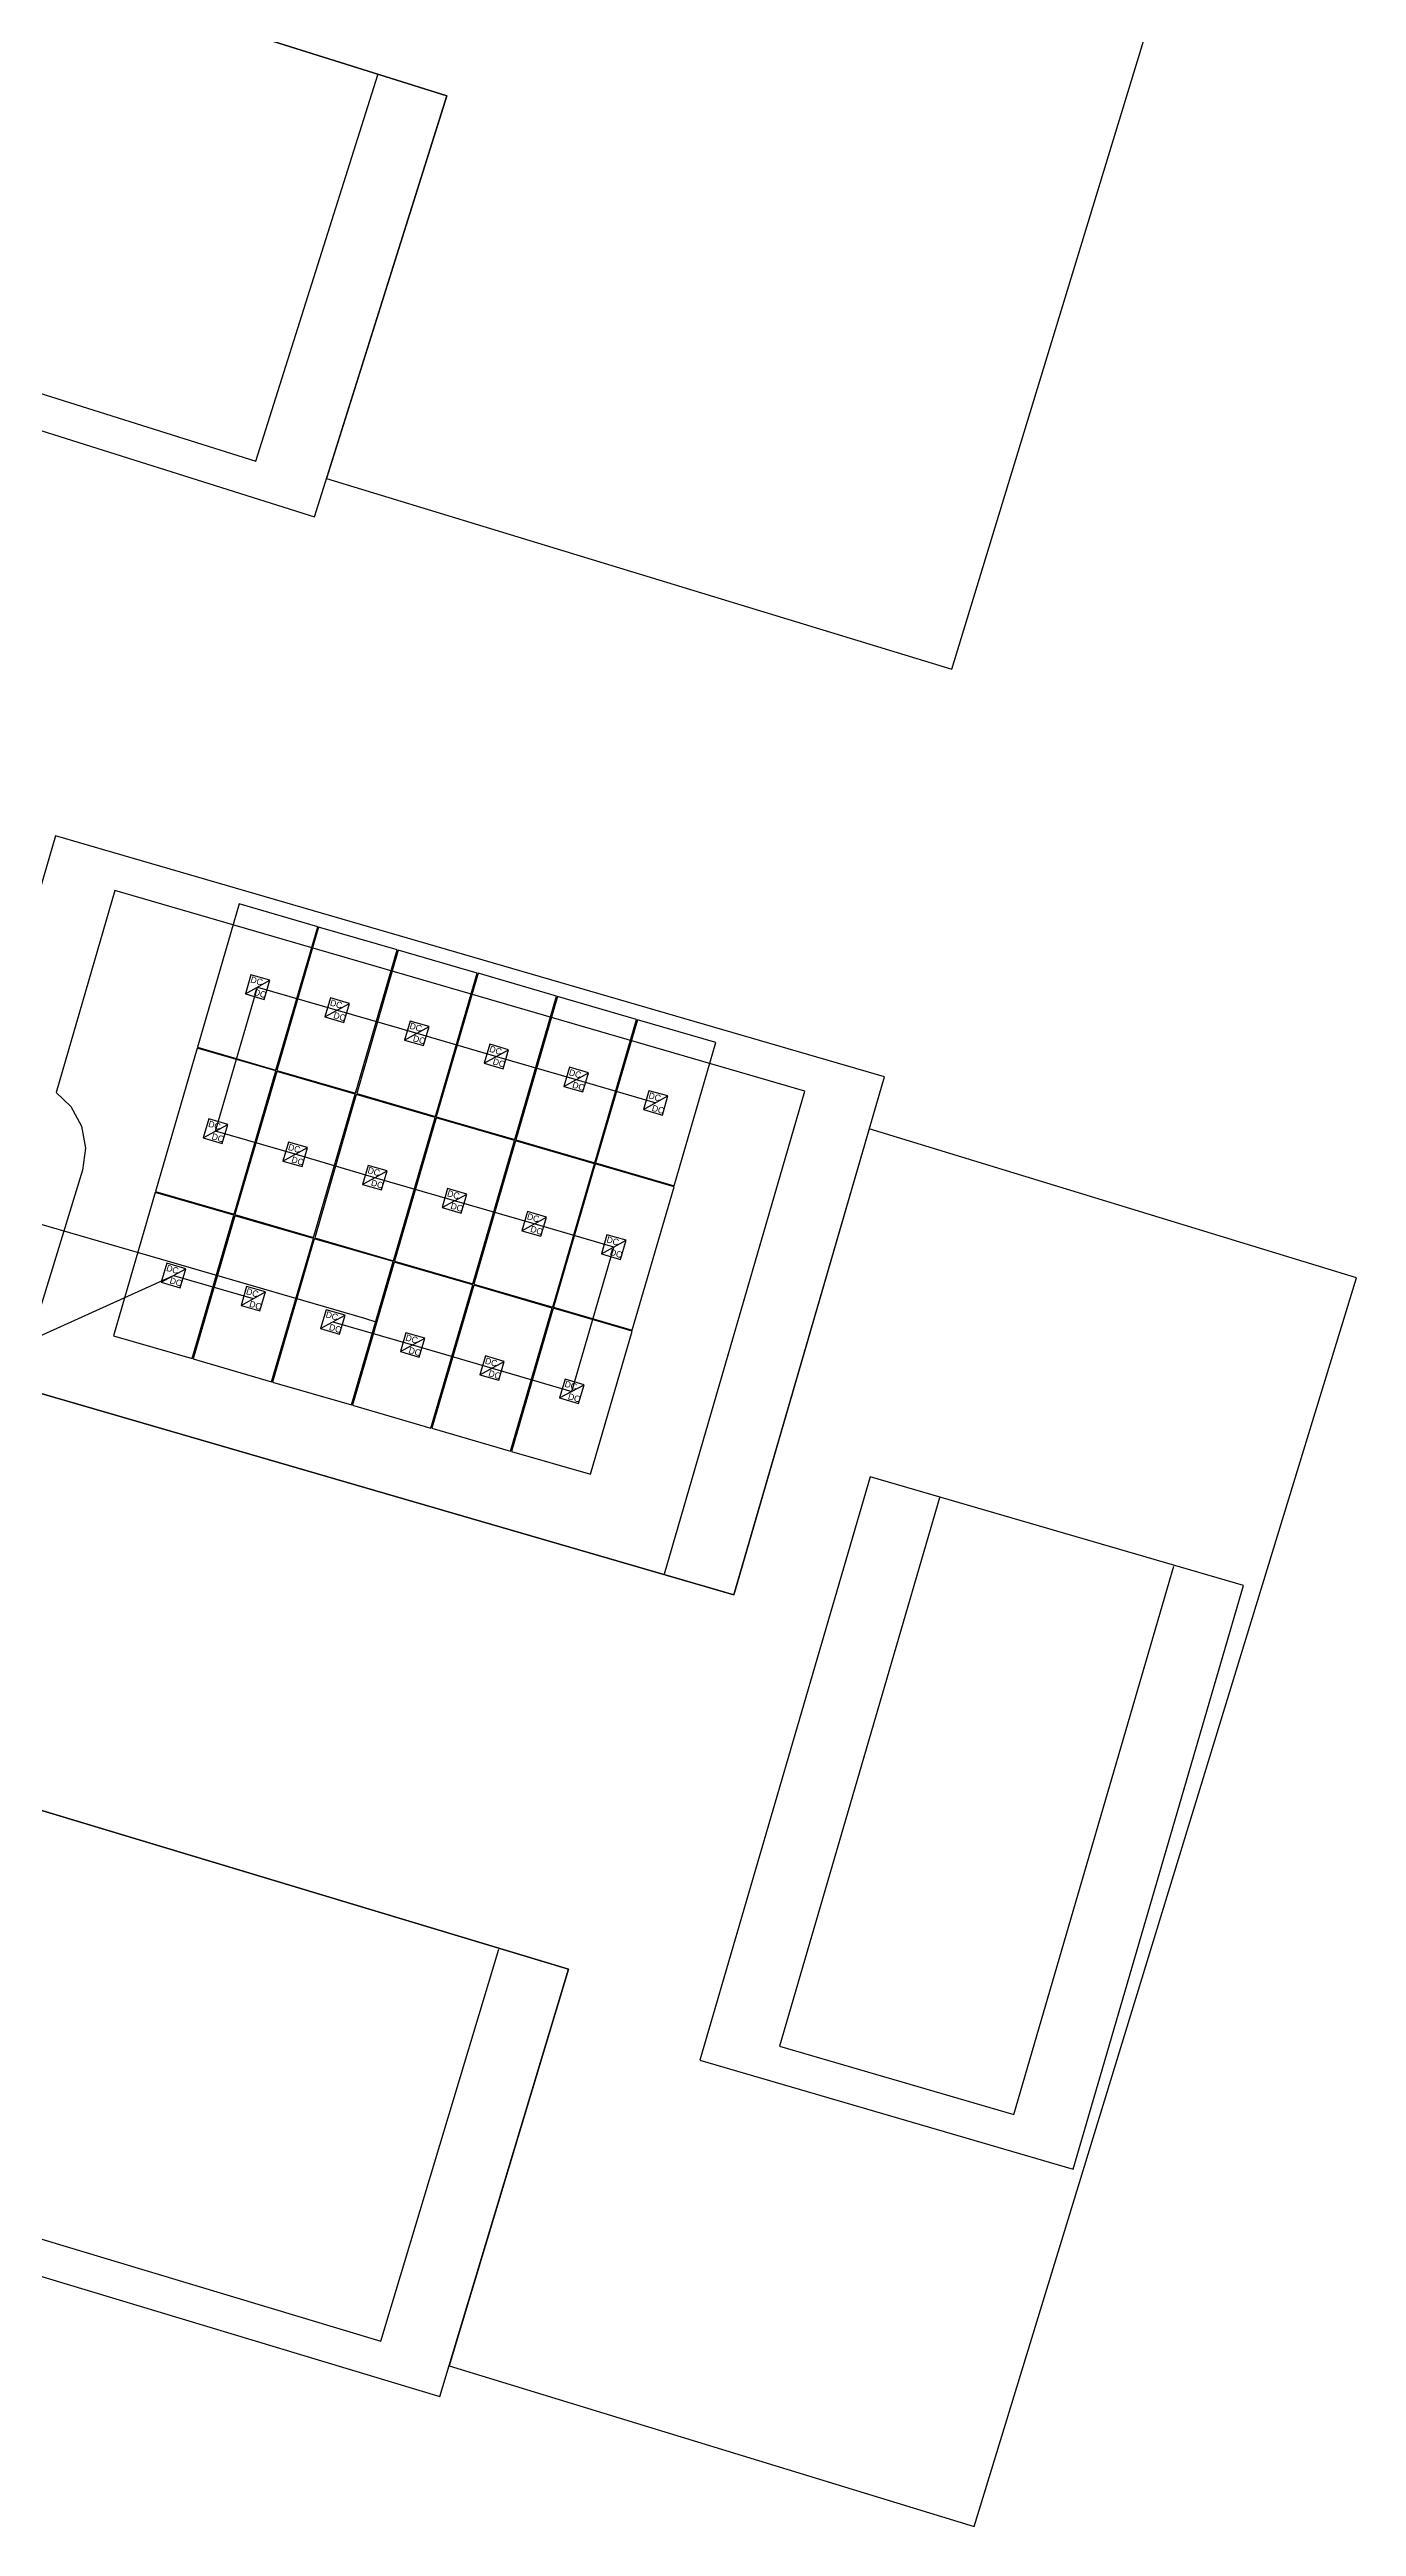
# Model space of a CAD drawing. Header units: feet. Extents: x -156 to 33, y -117 to 115.
# Drawn here: x -65.3 to -11.1, y -116.6 to -13.8 of the extents above; entities that cross this region are included whole.
import ezdxf

# ---------------------------------------------------------------- set-up
doc = ezdxf.new("R2010")
doc.units = ezdxf.units.FT
for name, color, linetype in [('Buildings', 7, 'CONTINUOUS'), ('Connections', 7, 'CONTINUOUS'), ('Modules', 7, 'CONTINUOUS'), ('Setbacks', 7, 'CONTINUOUS'), ('Strings', 7, 'CONTINUOUS')]:
    doc.layers.add(name, color=color, linetype=linetype)

msp = doc.modelspace()

# ---------------------------------------------------------------- linework, layer by layer
at = {"layer": 'Buildings', "color": 252}
for p, q in [((-27.87, -39.54), (-12.54, 10.7)), ((-107.94, 2.85), (-48.81, -15.75)), ((-48.81, -15.75), (-107.94, 2.85)), ((-113.43, -14.61), (-54.3, -33.21)), ((-54.3, -33.21), (-48.81, -15.75)), ((-48.81, -15.75), (-53.8, -31.63)), ((-53.8, -31.63), (-27.87, -39.54)), ((-65.05, -46.46), (-68.67, -58.9)), ((-30.66, -56.46), (-65.05, -46.46)), ((-36.91, -77.95), (-30.66, -56.46)), ((-31.29, -58.61), (-36.91, -77.95)), ((-11.08, -64.8), (-31.29, -58.61)), ((-26.94, -116.61), (-11.08, -64.8)), ((-36.91, -77.95), (-69.55, -68.46)), ((-69.55, -68.46), (-36.91, -77.95)), ((-31.25, -73.05), (-38.32, -97.26)), ((-15.77, -77.57), (-31.25, -73.05)), ((-22.83, -101.78), (-15.77, -77.57)), ((-74.38, -84.27), (-43.76, -93.49)), ((-43.76, -93.49), (-74.38, -84.27)), ((-49.1, -111.22), (-43.76, -93.49)), ((-43.76, -93.49), (-48.72, -109.95)), ((-38.32, -97.26), (-22.83, -101.78)), ((-79.99, -101.91), (-49.1, -111.22)), ((-48.72, -109.95), (-26.94, -116.61))]:
    msp.add_line(p, q, dxfattribs=at)
at = {"layer": 'Connections', "color": 91}
for p, q in [((-52.22, -66.49), (-121.21, -46.43)), ((-51.75, -66.63), (-52.22, -66.49)), ((-51.89, -67.1), (-51.75, -66.63))]:
    msp.add_line(p, q, dxfattribs=at)
at = {"layer": 'Modules', "color": 254}
for p, q in [((-57.43, -49.28), (-59.16, -55.23)), ((-54.17, -50.23), (-57.43, -49.28)), ((-55.9, -56.18), (-54.17, -50.23)), ((-54.13, -50.24), (-55.86, -56.19)), ((-50.87, -51.19), (-54.13, -50.24)), ((-52.6, -57.14), (-50.87, -51.19)), ((-50.83, -51.2), (-52.55, -57.15)), ((-47.56, -52.15), (-50.83, -51.2)), ((-56.94, -52.22), (-57.17, -53.01)), ((-56.16, -52.45), (-56.94, -52.22)), ((-49.29, -58.1), (-47.56, -52.15)), ((-47.52, -52.16), (-49.25, -58.11)), ((-44.26, -53.11), (-47.52, -52.16)), ((-57.17, -53.01), (-56.16, -52.45)), ((-57.17, -53.01), (-56.39, -53.24)), ((-56.39, -53.24), (-56.16, -52.45)), ((-53.64, -53.18), (-53.87, -53.97)), ((-53.87, -53.97), (-52.85, -53.41)), ((-52.85, -53.41), (-53.64, -53.18)), ((-53.08, -54.2), (-52.85, -53.41)), ((-45.99, -59.06), (-44.26, -53.11)), ((-44.22, -53.12), (-45.95, -59.07)), ((-40.95, -54.07), (-44.22, -53.12)), ((-53.87, -53.97), (-53.08, -54.2)), ((-50.34, -54.14), (-50.57, -54.93)), ((-50.57, -54.93), (-49.55, -54.37)), ((-49.55, -54.37), (-50.34, -54.14)), ((-49.78, -55.16), (-49.55, -54.37)), ((-42.68, -60.02), (-40.95, -54.07)), ((-40.91, -54.09), (-42.64, -60.03)), ((-37.65, -55.03), (-40.91, -54.09)), ((-59.17, -55.26), (-60.9, -61.21)), ((-55.91, -56.21), (-59.17, -55.26)), ((-59.16, -55.23), (-55.9, -56.18)), ((-50.57, -54.93), (-49.78, -55.16)), ((-47.03, -55.1), (-47.26, -55.89)), ((-47.26, -55.89), (-46.25, -55.33)), ((-46.25, -55.33), (-47.03, -55.1)), ((-46.47, -56.12), (-46.25, -55.33)), ((-39.38, -60.98), (-37.65, -55.03)), ((-57.64, -62.16), (-55.91, -56.21)), ((-55.87, -56.23), (-57.6, -62.17)), ((-52.61, -57.17), (-55.87, -56.23)), ((-55.86, -56.19), (-52.6, -57.14)), ((-47.26, -55.89), (-46.47, -56.12)), ((-43.73, -56.06), (-43.96, -56.85)), ((-43.96, -56.85), (-42.94, -56.29)), ((-42.94, -56.29), (-43.73, -56.06)), ((-43.17, -57.08), (-42.94, -56.29)), ((-54.34, -63.12), (-52.61, -57.17)), ((-52.57, -57.19), (-54.29, -63.14)), ((-49.3, -58.14), (-52.57, -57.19)), ((-52.55, -57.15), (-49.29, -58.1)), ((-43.96, -56.85), (-43.17, -57.08)), ((-40.43, -57.03), (-40.66, -57.81)), ((-40.66, -57.81), (-39.64, -57.25)), ((-39.64, -57.25), (-40.43, -57.03)), ((-39.87, -58.04), (-39.64, -57.25)), ((-58.69, -58.2), (-58.92, -58.99)), ((-58.92, -58.99), (-57.9, -58.43)), ((-57.9, -58.43), (-58.69, -58.2)), ((-58.13, -59.22), (-57.9, -58.43)), ((-51.03, -64.09), (-49.3, -58.14)), ((-49.26, -58.15), (-50.99, -64.1)), ((-46, -59.1), (-49.26, -58.15)), ((-49.25, -58.11), (-45.99, -59.06)), ((-40.66, -57.81), (-39.87, -58.04)), ((-58.92, -58.99), (-58.13, -59.22)), ((-55.38, -59.17), (-55.61, -59.95)), ((-55.61, -59.95), (-54.59, -59.39)), ((-54.59, -59.39), (-55.38, -59.17)), ((-54.82, -60.18), (-54.59, -59.39)), ((-47.73, -65.05), (-46, -59.1)), ((-45.96, -59.11), (-47.69, -65.06)), ((-42.69, -60.06), (-45.96, -59.11)), ((-45.95, -59.07), (-42.68, -60.02)), ((-55.61, -59.95), (-54.82, -60.18)), ((-52.08, -60.13), (-52.31, -60.92)), ((-52.31, -60.92), (-51.29, -60.36)), ((-51.29, -60.36), (-52.08, -60.13)), ((-51.52, -61.15), (-51.29, -60.36)), ((-44.42, -66.01), (-42.69, -60.06)), ((-42.66, -60.07), (-44.39, -66.02)), ((-39.39, -61.02), (-42.66, -60.07)), ((-42.64, -60.03), (-39.38, -60.98)), ((-60.91, -61.25), (-62.64, -67.2)), ((-57.65, -62.2), (-60.91, -61.25)), ((-60.9, -61.21), (-57.64, -62.16)), ((-52.31, -60.92), (-51.52, -61.15)), ((-48.78, -61.09), (-49, -61.88)), ((-49, -61.88), (-47.99, -61.32)), ((-47.99, -61.32), (-48.78, -61.09)), ((-48.22, -62.11), (-47.99, -61.32)), ((-41.12, -66.97), (-39.39, -61.02)), ((-59.38, -68.15), (-57.65, -62.2)), ((-57.61, -62.22), (-59.34, -68.16)), ((-54.35, -63.16), (-57.61, -62.22)), ((-57.6, -62.17), (-54.34, -63.12)), ((-49, -61.88), (-48.22, -62.11)), ((-45.47, -62.05), (-45.7, -62.84)), ((-45.7, -62.84), (-44.68, -62.28)), ((-44.68, -62.28), (-45.47, -62.05)), ((-44.91, -63.07), (-44.68, -62.28)), ((-56.08, -69.11), (-54.35, -63.16)), ((-54.31, -63.18), (-56.04, -69.12)), ((-51.04, -64.12), (-54.31, -63.18)), ((-54.29, -63.14), (-51.03, -64.09)), ((-45.7, -62.84), (-44.91, -63.07)), ((-42.17, -63.01), (-42.4, -63.8)), ((-42.4, -63.8), (-41.38, -63.24)), ((-41.38, -63.24), (-42.17, -63.01)), ((-41.61, -64.03), (-41.38, -63.24)), ((-60.43, -64.19), (-60.66, -64.98)), ((-60.66, -64.98), (-59.64, -64.42)), ((-59.64, -64.42), (-60.43, -64.19)), ((-59.87, -65.21), (-59.64, -64.42)), ((-52.77, -70.07), (-51.04, -64.12)), ((-51, -64.14), (-52.73, -70.08)), ((-47.74, -65.09), (-51, -64.14)), ((-50.99, -64.1), (-47.73, -65.05)), ((-42.4, -63.8), (-41.61, -64.03)), ((-60.66, -64.98), (-59.87, -65.21)), ((-57.12, -65.15), (-57.35, -65.94)), ((-57.35, -65.94), (-56.34, -65.38)), ((-56.34, -65.38), (-57.12, -65.15)), ((-56.57, -66.17), (-56.34, -65.38)), ((-49.47, -71.03), (-47.74, -65.09)), ((-47.7, -65.1), (-49.43, -71.04)), ((-44.44, -66.05), (-47.7, -65.1)), ((-47.69, -65.06), (-44.42, -66.01)), ((-57.35, -65.94), (-56.57, -66.17)), ((-53.82, -66.12), (-54.05, -66.9)), ((-54.05, -66.9), (-53.03, -66.34)), ((-53.03, -66.34), (-53.82, -66.12)), ((-53.26, -67.13), (-53.03, -66.34)), ((-46.17, -71.99), (-44.44, -66.05)), ((-44.4, -66.06), (-46.13, -72)), ((-41.13, -67.01), (-44.4, -66.06)), ((-44.39, -66.02), (-41.12, -66.97)), ((-62.64, -67.2), (-59.38, -68.15)), ((-54.05, -66.9), (-53.26, -67.13)), ((-50.52, -67.08), (-50.74, -67.86)), ((-50.74, -67.86), (-49.73, -67.3)), ((-49.73, -67.3), (-50.52, -67.08)), ((-49.96, -68.09), (-49.73, -67.3)), ((-42.86, -72.95), (-41.13, -67.01)), ((-59.34, -68.16), (-56.08, -69.11)), ((-50.74, -67.86), (-49.96, -68.09)), ((-47.21, -68.04), (-47.44, -68.82)), ((-47.44, -68.82), (-46.43, -68.27)), ((-47.44, -68.82), (-46.65, -69.05)), ((-46.43, -68.27), (-47.21, -68.04)), ((-46.65, -69.05), (-46.43, -68.27)), ((-56.04, -69.12), (-52.77, -70.07)), ((-43.91, -69), (-44.14, -69.78)), ((-44.14, -69.78), (-43.12, -69.23)), ((-44.14, -69.78), (-43.35, -70.01)), ((-43.12, -69.23), (-43.91, -69)), ((-43.35, -70.01), (-43.12, -69.23)), ((-52.73, -70.08), (-49.47, -71.03)), ((-49.43, -71.04), (-46.17, -71.99)), ((-46.13, -72), (-42.86, -72.95))]:
    msp.add_line(p, q, dxfattribs=at)
at = {"layer": 'Setbacks', "color": 2}
for p, q in [((-110.13, -14.12), (-56.73, -30.91)), ((-56.73, -30.91), (-51.68, -14.88)), ((-62.58, -48.72), (-65.02, -57.1)), ((-33.96, -57.05), (-62.58, -48.72)), ((-65.02, -57.1), (-64.41, -57.68)), ((-39.79, -77.08), (-33.96, -57.05)), ((-64.41, -57.68), (-64.41, -57.68)), ((-64.41, -57.68), (-64.41, -57.68)), ((-64.41, -57.68), (-63.97, -58.5)), ((-63.97, -58.5), (-63.97, -58.5)), ((-63.97, -58.5), (-63.97, -58.5)), ((-63.97, -58.5), (-63.8, -59.41)), ((-63.8, -59.41), (-63.93, -60.33)), ((-63.8, -59.41), (-63.8, -59.41)), ((-63.8, -59.41), (-63.8, -59.41)), ((-63.93, -60.33), (-66.66, -69.27)), ((-63.93, -60.33), (-63.93, -60.33)), ((-28.38, -73.92), (-35.02, -96.68)), ((-25.3, -99.51), (-18.66, -76.76)), ((-51.55, -108.93), (-46.65, -92.65)), ((-35.02, -96.68), (-25.3, -99.51)), ((-76.69, -101.36), (-51.55, -108.93))]:
    msp.add_line(p, q, dxfattribs=at)
at = {"layer": 'Strings', "color": 11}
for p, q in [((-58.41, -58.71), (-56.66, -52.73)), ((-56.66, -52.73), (-53.36, -53.69)), ((-53.36, -53.69), (-50.06, -54.65)), ((-50.06, -54.65), (-46.75, -55.61)), ((-46.75, -55.61), (-43.45, -56.57)), ((-43.45, -56.57), (-40.15, -57.53)), ((-55.1, -59.67), (-58.41, -58.71)), ((-51.8, -60.64), (-55.1, -59.67)), ((-48.5, -61.6), (-51.8, -60.64)), ((-45.19, -62.56), (-48.5, -61.6)), ((-41.89, -63.52), (-45.19, -62.56)), ((-43.63, -69.51), (-41.89, -63.52)), ((-92.88, -79.49), (-60.15, -64.7)), ((-60.15, -64.7), (-56.85, -65.66)), ((-53.54, -66.62), (-50.24, -67.58)), ((-50.24, -67.58), (-46.93, -68.54)), ((-46.93, -68.54), (-43.63, -69.51))]:
    msp.add_line(p, q, dxfattribs=at)

# ---------------------------------------------------------------- texts
at = {"layer": 'Modules'}
for p in [(-56.98, -52.53), (-56.84, -53.05), (-53.68, -53.49), (-53.54, -54.01), (-50.38, -54.45), (-50.24, -54.97), (-47.07, -55.41), (-46.93, -55.93), (-43.77, -56.38), (-43.63, -56.9), (-40.47, -57.34), (-58.73, -58.52), (-40.33, -57.86), (-58.59, -59.04), (-55.42, -59.48), (-55.28, -60), (-52.12, -60.44), (-51.98, -60.96), (-48.82, -61.4), (-48.68, -61.92), (-45.51, -62.36), (-45.37, -62.88), (-42.21, -63.32), (-42.07, -63.84), (-60.47, -64.5), (-60.33, -65.02), (-57.16, -65.47), (-57.03, -65.99), (-53.86, -66.43), (-53.72, -66.95), (-50.55, -67.39), (-50.42, -67.91), (-47.25, -68.35), (-47.11, -68.87), (-43.95, -69.31), (-43.81, -69.83)]:
    msp.add_text('DC', height=0.262, rotation=-16.217, dxfattribs=at).set_placement(p)

doc.saveas('drawing.dxf')
